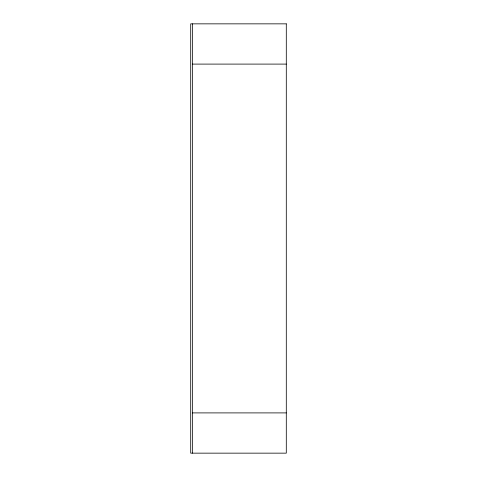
<?xml version="1.0" encoding="UTF-8"?>
<svg xmlns="http://www.w3.org/2000/svg" width="477" height="477" viewBox="0 0 477 477"><rect width="100%" height="100%" fill="white"/><g stroke="black" fill="none" stroke-linecap="round" stroke-linejoin="round"><path stroke-width="0.72" d="M192.386 64.097L286.295 64.097M192.386 412.903L286.295 412.903M192.386 23.85L192.386 453.15M286.295 23.85L190.705 23.85L190.705 453.15L286.295 453.15L286.295 23.85"/></g></svg>
